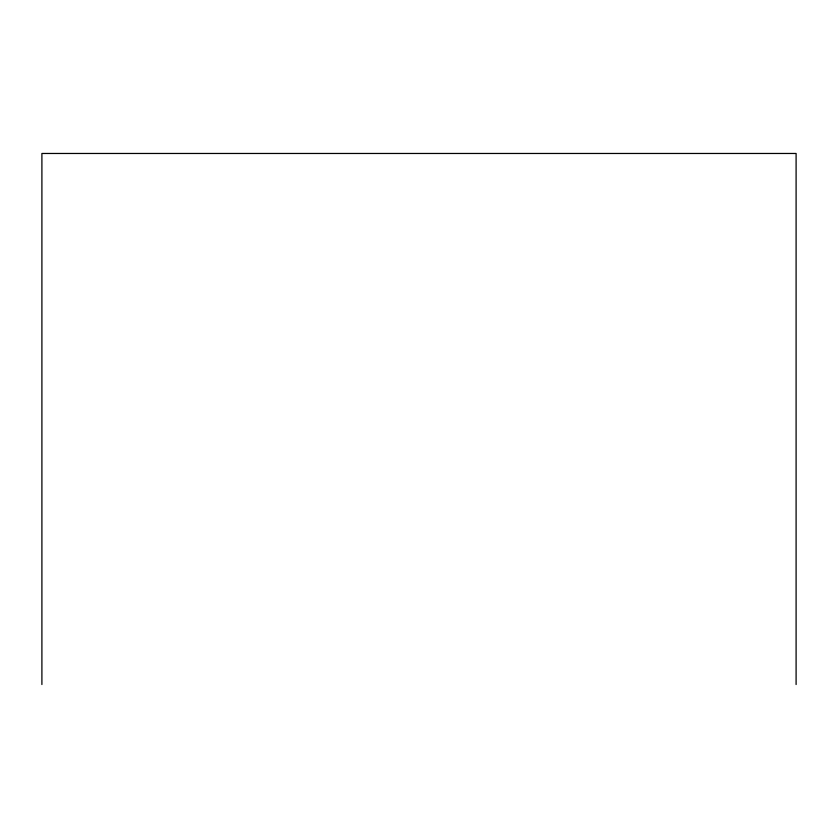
<?xml version="1.0" encoding="UTF-8"?>
<svg xmlns="http://www.w3.org/2000/svg" width="838" height="838" viewBox="0 0 838 838"><rect width="100%" height="100%" fill="white"/><g stroke="black" fill="none" stroke-linecap="round" stroke-linejoin="round"><path stroke-width="1.26" d="M796.1 684.531L796.1 153.469L41.9 153.469L41.9 684.531"/></g></svg>
